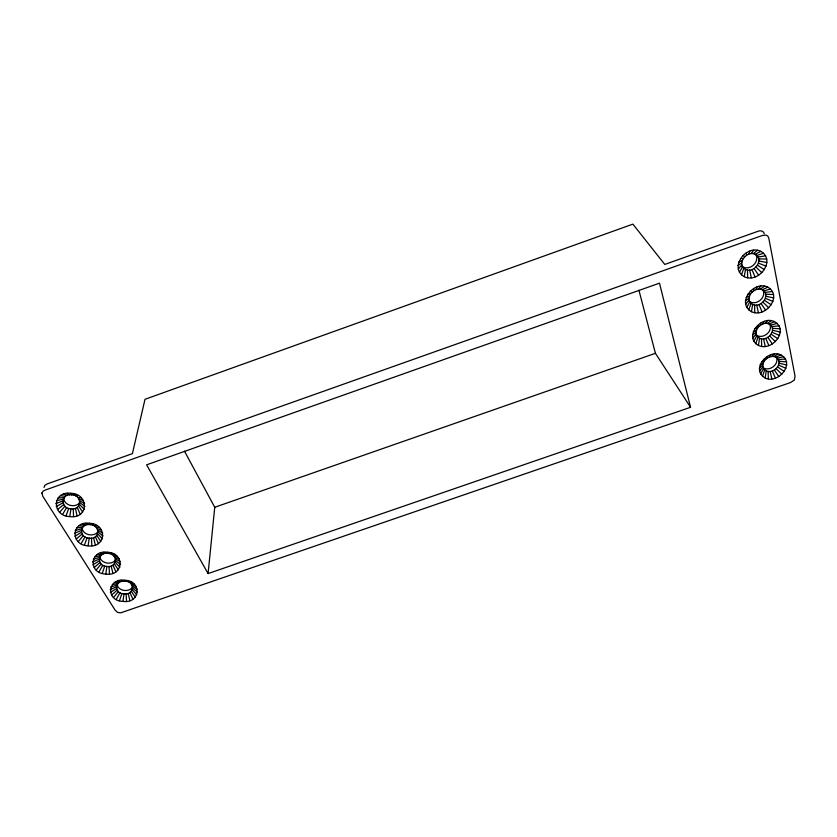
<?xml version="1.0" encoding="UTF-8"?>
<svg xmlns="http://www.w3.org/2000/svg" width="837" height="837" viewBox="0 0 837 837"><rect width="100%" height="100%" fill="white"/><g stroke="black" fill="none" stroke-linecap="round" stroke-linejoin="round"><path stroke-width="1.26" d="M44.005 487.427L44.811 485.366L47.364 483.859L132.403 453.644L145.01 399.291L632.877 224.128L664.777 264.429L757.767 231.378C760.153 230.206 763.71 230.782 764.286 233.774M208.089 573.586L146.611 464.828L659.493 283.157L690.556 407.284L208.089 573.586L214.743 507.264L184.485 451.195M122.955 601.395C140.302 604.021 142.342 580.648 124.786 580.25C107.345 577.572 105.336 601.06 122.955 601.395L124.002 593.82C134.066 595.902 135.374 580.888 125.09 581.202C114.993 579.099 113.696 594.155 124.002 593.82M105.818 574.067C123.677 576.735 125.257 552.671 107.481 552.253C89.538 549.532 87.99 573.701 105.818 574.067L106.916 566.419C117.264 568.522 118.341 553.1 107.91 553.403C97.531 551.28 96.475 566.743 106.916 566.419M88.105 545.818C106.487 548.517 107.575 523.753 89.59 523.292C71.114 520.53 70.057 545.421 88.105 545.818L89.256 538.086C99.896 540.221 100.722 524.37 90.145 524.663C79.473 522.508 78.657 538.4 89.256 538.086M765.164 378.01C750.214 369.703 768.01 348.401 781.026 354.982C795.799 363.373 778.138 384.445 765.164 378.01L766.232 370.875C757.349 365.915 767.906 353.235 775.658 357.148C784.478 362.128 773.974 374.725 766.232 370.875M758.448 345.43C743.235 336.924 761.063 314.838 774.518 321.659C789.553 330.238 771.86 352.095 758.448 345.43L759.546 338.242C750.507 333.168 761.084 320.027 769.098 324.076C778.086 329.171 767.55 342.228 759.546 338.242M69.785 516.586C88.712 519.327 89.277 493.809 71.082 493.328C52.04 490.513 51.517 516.157 69.785 516.586L70.988 508.781C81.932 510.926 82.497 494.646 71.762 494.918C60.787 492.742 60.233 509.084 70.988 508.781M751.49 311.688C736.005 302.973 753.865 280.06 767.78 287.133C783.087 295.921 765.353 318.583 751.49 311.688L752.63 304.448C743.423 299.248 754.022 285.616 762.308 289.811C771.452 295.042 760.896 308.581 752.63 304.448M744.281 276.712C728.504 267.777 746.395 244.006 760.791 251.33C776.38 260.338 758.625 283.869 744.281 276.712L745.464 269.43C736.089 264.105 746.698 249.96 755.267 254.312C764.579 259.658 754.011 273.72 745.464 269.43M762.528 376.378L764.662 369.891M119.45 600.746L121.909 593.423M755.759 343.725L757.945 337.217M102.25 573.387L104.782 566M748.749 309.91L750.998 303.381M84.453 545.096L87.079 537.657M741.477 274.86L743.79 268.321M748.791 254.176L749.889 251.09M66.05 515.833L68.77 508.331M755.957 289.707L757.077 286.934M762.863 323.992L764.014 321.513M760.603 374.066L763.522 368.5M769.527 357.085L770.71 354.878M753.792 341.329L756.774 335.783M116.238 599.418L119.994 592.627M746.74 307.42L749.795 301.895M98.965 572.006L102.825 565.174M739.427 272.276L742.565 266.773M81.105 543.663L85.081 536.799M62.618 514.337L66.719 507.431M74.001 495.378L74.838 494.102M759.525 371.23L762.873 366.815M751.051 253.653L753.687 250.221M752.683 338.399L756.114 334.026M113.539 597.503L118.394 591.487M745.589 304.375L749.115 300.075M96.192 570.028L101.183 563.992M78.259 541.612L83.386 535.565M758.176 289.194L760.812 286.087M738.244 269.127L741.864 264.89M59.699 512.213L64.983 506.165M92.342 525.102L93.284 524.046M765.039 323.49L767.686 320.676M771.672 356.593L774.319 354.061M759.358 368.071L762.779 364.932M111.541 595.138L117.201 590.075M94.131 567.58L99.959 562.527M752.505 335.124L756.02 332.08M76.136 539.08L82.131 534.058M110.055 553.832L111.091 552.964M753.258 253.705L757.412 250.305M745.401 300.996L749.01 298.056M57.512 509.587L63.685 504.596M738.035 265.611L741.749 262.797M760.341 289.236L764.463 286.149M767.173 323.521L771.264 320.728M110.369 592.481L116.51 588.484M92.917 564.829L99.237 560.884M773.765 356.614L777.835 354.093M127.193 581.61L128.323 580.93M74.87 536.235L81.377 532.353M760.132 364.806L763.239 362.986M56.184 506.647L62.901 502.838M755.267 254.312L760.791 251.33M753.279 331.745L756.481 330.071M762.308 289.811L767.78 287.133M110.118 589.698L116.364 586.821M746.175 297.491L749.471 295.974M769.098 324.076L774.518 321.659M92.635 561.962L99.08 559.179M74.545 533.263L81.199 530.585M775.658 357.148L781.026 354.982M738.809 261.991L742.21 260.642M55.838 503.581L62.702 501.007M214.743 507.264L655.423 353.308L690.556 407.284M756.941 255.431L763.595 253.224M110.798 586.988L116.782 585.209M763.951 290.899L770.521 288.943M76.052 496.289L78.291 495.63M93.305 559.168L99.477 557.515M770.71 325.112L777.207 323.406M75.215 530.386L81.597 528.879M777.228 358.142L783.662 356.667M761.785 361.647L764.233 361.103M56.477 500.61L63.089 499.239M94.34 525.971L96.653 525.51M758.155 257.001L765.635 255.86M112.388 584.54L117.724 583.755M754.953 328.481L757.475 328.125M765.133 292.395L772.52 291.485M112.022 554.669L114.387 554.376M94.895 556.647L100.43 556.019M771.871 326.556L779.153 325.844M76.805 527.791L82.549 527.331M778.368 359.533L785.566 359.021M747.87 294.122L750.486 293.965M129.107 582.416L131.545 582.28M58.088 497.921L64.041 497.649M114.763 582.521L119.136 582.552M758.845 258.895L766.776 259.051M740.525 258.497L743.235 258.57M765.803 294.226L773.618 294.551M97.291 554.565L101.863 554.785M772.509 328.324L780.23 328.805M77.789 497.576L81.199 497.795M778.996 361.239L786.613 361.877M79.233 525.657L83.993 526.065M96.025 527.216L99.488 527.592M60.536 495.724L65.506 496.341M113.665 555.862L117.149 556.385M130.708 583.567L134.234 584.226M117.755 581.077L120.915 581.694M758.95 260.987L766.933 262.567M765.897 296.246L773.765 297.951M772.603 330.27L780.356 332.09M100.335 553.09L103.673 553.895M779.069 363.122L786.728 365.047M82.319 524.129L85.824 525.155M79.076 499.155L83.365 500.453M97.28 528.743L101.58 530.156M63.664 494.165L67.368 495.41M114.878 557.337L119.189 558.865M131.89 584.99L136.211 586.611M758.468 263.142L766.106 266.176M765.416 298.328L772.949 301.435M764.223 358.811L765.677 359.418M772.122 332.289L779.55 335.459M778.598 365.068L785.912 368.301M79.839 500.913L84.642 503.403M121.177 580.303L122.955 581.234M98.013 530.438L102.805 533.012M757.422 325.551L758.95 326.388M115.579 558.98L120.361 561.627M132.57 586.58L137.341 589.29M103.819 552.294L105.734 553.435M757.433 265.203L764.369 269.64M764.39 300.326L771.222 304.783M85.855 523.324L87.927 524.684M771.118 334.214L777.845 338.692M750.37 291.098L751.971 292.176M777.604 366.941L784.238 371.44M67.263 493.338L69.502 494.929M80.028 502.734L84.945 506.458M98.18 532.206L103.077 535.962M115.726 560.685L120.601 564.483M132.696 588.244L137.55 592.062M743.068 255.379L744.742 256.718M755.916 267.045L761.816 272.705M762.905 302.105L768.722 307.754M769.642 335.94L775.376 341.58M776.15 368.615L781.8 374.233M79.63 504.491L84.265 509.409M97.772 533.912L102.386 538.819M115.307 562.349L119.9 567.256M132.277 589.844L136.829 594.751M754.032 268.52L758.646 275.195M761.042 303.538L765.593 310.161M767.811 337.332L772.3 343.913M774.351 369.964L778.776 376.504M78.668 506.071L82.643 512.045M96.81 535.439L100.775 541.382M114.355 563.835L118.289 569.746M131.325 591.288L135.228 597.168M129.913 592.481L132.863 599.146M112.932 565.048L115.904 571.786M95.376 536.695L98.358 543.485M77.203 507.368L80.206 514.211M751.898 269.556L755.068 276.921M71.082 493.328L71.762 494.918M758.95 304.542L762.078 311.845M765.75 338.315L768.837 345.545M772.321 370.917L775.365 378.094M89.59 523.292L90.145 524.663M107.481 552.253L107.91 553.403M124.786 580.25L125.09 581.202M638.934 290.282L655.423 353.308M128.145 593.328L129.892 600.568M111.133 565.927L112.88 573.24M93.545 537.595L95.292 544.981M75.351 508.289L77.098 515.749M749.649 270.069L751.312 277.779M756.742 305.045L758.385 312.682M763.585 338.807L765.217 346.372M770.197 371.408L771.808 378.899M746.259 252.858L746.646 255.212M753.52 288.65L753.844 290.721M760.509 323.176L760.781 324.976M767.267 356.499L767.487 358.048M126.125 593.789L126.513 601.343M109.082 566.387L109.448 574.025M91.463 538.065L91.798 545.776M73.237 508.77L73.551 516.555M768.115 371.387L768.324 378.879M761.471 338.786L761.67 346.33M754.587 305.013L754.775 312.63M747.462 270.027L747.64 277.706M755.999 254.835A9.186 7.554 -38.6 0 1 752.892 265.632A9.186 7.554 -38.6 0 1 741.697 266.124M762.978 290.125A8.998 7.313 -36.6 0 1 759.891 300.546A8.998 7.313 -36.6 0 1 748.916 301.069M769.716 324.17A8.809 7.083 -34.8 0 1 766.65 334.256A8.809 7.083 -34.8 0 1 755.874 334.79M776.223 357.043A8.642 6.853 -33.2 0 1 773.189 366.805A8.642 6.853 -33.2 0 1 762.591 367.359M79.567 502.943A8.684 6.905 10 0 1 69.701 505.182A8.684 6.905 10 0 1 63.685 497.889M98.578 530.71A8.496 6.706 8.2 0 1 88.994 534.717A8.496 6.706 8.2 0 1 82.078 527.394M116.029 559.074A8.328 6.508 6.5 0 1 106.592 562.987A8.328 6.508 6.5 0 1 99.875 555.914M131.964 587.961A8.161 6.319 5 0 1 122.579 590.085A8.161 6.319 5 0 1 117.075 583.494M41.881 493.077L42.813 496.278L115.192 610.246L117.63 612.464L120.915 612.778L790.546 382.551L794.344 380.029L795.035 376.148L768.753 237.949L767.759 236.076L766.158 235.113L762.183 235.542L45.24 490.063L43.137 491.141L41.881 493.077"/></g></svg>
